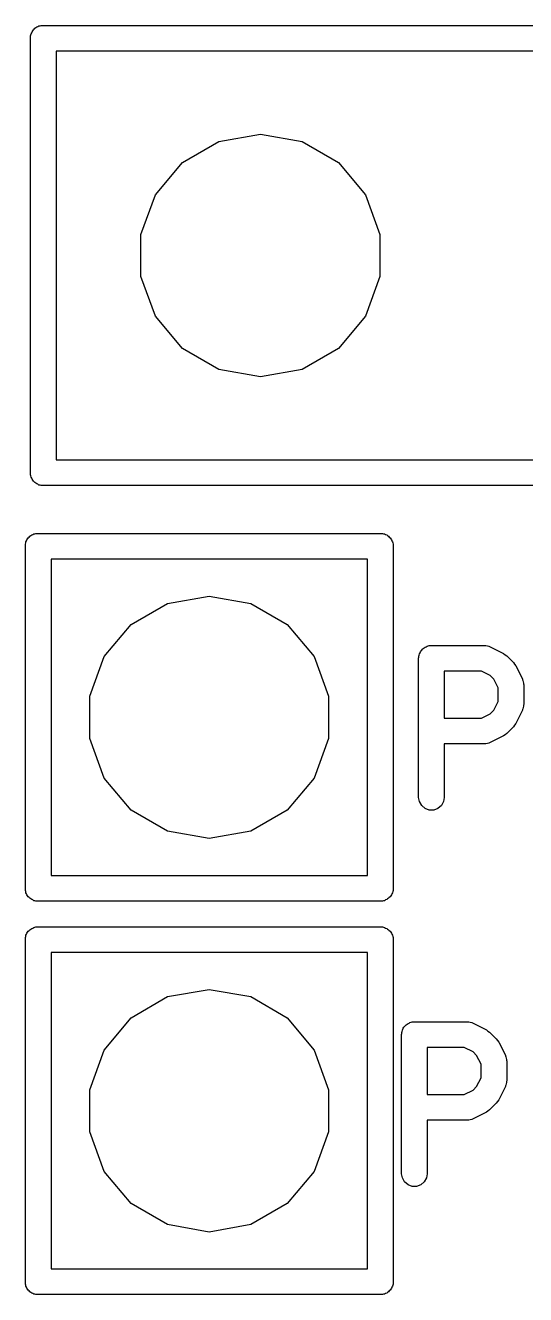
# Model space of a CAD drawing. Extents: x 61 to 195, y -144 to -65.
# Drawn here: x 179.93 to 182.85, y -111.38 to -103.95 of the extents above; entities that cross this region are included whole.
import ezdxf

# ---------------------------------------------------------------- set-up
doc = ezdxf.new("R2010")
doc.units = 0
doc.header["$MEASUREMENT"] = 0
doc.layers.add('BLACK', color=7, linetype='CONTINUOUS')

msp = doc.modelspace()

# ---------------------------------------------------------------- linework, layer by layer
at = {"layer": 'BLACK', "linetype": 'CONTINUOUS'}
for p, q in [((179.955, -104.017), (179.957, -104.011)), ((179.955, -104.023), (179.955, -104.017)), ((179.955, -106.577), (179.955, -104.023)), ((179.957, -104.011), (179.958, -104.004)), ((179.958, -104.004), (179.962, -103.998)), ((179.962, -103.998), (179.964, -103.992)), ((179.964, -103.992), (179.968, -103.987)), ((179.968, -103.987), (179.972, -103.981)), ((179.972, -103.981), (179.977, -103.977)), ((179.977, -103.977), (179.981, -103.972)), ((179.981, -103.972), (179.987, -103.968)), ((179.987, -103.968), (179.992, -103.964)), ((179.992, -103.964), (179.998, -103.962)), ((179.998, -103.962), (180.004, -103.958)), ((180.004, -103.958), (180.011, -103.957)), ((180.011, -103.957), (180.017, -103.955)), ((180.017, -103.955), (180.023, -103.955)), ((180.023, -103.955), (180.023, -103.955)), ((180.023, -103.955), (190.197, -103.955)), ((180.105, -104.105), (180.105, -106.495)), ((190.115, -104.105), (180.105, -104.105)), ((181.057, -104.633), (181.3, -104.591)), ((181.3, -104.591), (181.543, -104.633)), ((180.844, -104.757), (181.057, -104.633)), ((181.543, -104.633), (181.756, -104.757)), ((180.686, -104.945), (180.844, -104.757)), ((181.756, -104.757), (181.914, -104.945)), ((180.601, -105.177), (180.686, -104.945)), ((181.914, -104.945), (181.998, -105.177)), ((180.601, -105.423), (180.601, -105.177)), ((181.998, -105.177), (181.998, -105.423)), ((180.686, -105.655), (180.601, -105.423)), ((181.998, -105.423), (181.914, -105.655)), ((180.844, -105.843), (180.686, -105.655)), ((181.914, -105.655), (181.756, -105.843)), ((181.057, -105.966), (180.844, -105.843)), ((181.756, -105.843), (181.543, -105.966)), ((181.3, -106.009), (181.057, -105.966)), ((181.543, -105.966), (181.3, -106.009)), ((180.105, -106.495), (190.115, -106.495)), ((179.955, -106.583), (179.955, -106.577)), ((179.955, -106.577), (179.955, -106.577)), ((179.957, -106.589), (179.955, -106.583)), ((179.958, -106.596), (179.957, -106.589)), ((179.962, -106.602), (179.958, -106.596)), ((179.964, -106.608), (179.962, -106.602)), ((179.968, -106.613), (179.964, -106.608)), ((179.972, -106.619), (179.968, -106.613)), ((179.977, -106.623), (179.972, -106.619)), ((179.981, -106.628), (179.977, -106.623)), ((179.987, -106.632), (179.981, -106.628)), ((179.992, -106.636), (179.987, -106.632)), ((179.998, -106.638), (179.992, -106.636)), ((180.004, -106.642), (179.998, -106.638)), ((180.011, -106.643), (180.004, -106.642)), ((180.017, -106.645), (180.011, -106.643)), ((180.023, -106.645), (180.017, -106.645)), ((190.197, -106.645), (180.023, -106.645)), ((180.023, -106.645), (180.023, -106.645)), ((179.925, -106.987), (179.927, -106.981)), ((179.925, -106.993), (179.925, -106.987)), ((179.925, -108.987), (179.925, -106.993)), ((179.925, -106.993), (179.925, -106.993)), ((179.927, -106.981), (179.928, -106.974)), ((179.928, -106.974), (179.932, -106.968)), ((179.932, -106.968), (179.934, -106.962)), ((179.934, -106.962), (179.938, -106.957)), ((179.938, -106.957), (179.942, -106.951)), ((179.942, -106.951), (179.947, -106.947)), ((179.947, -106.947), (179.951, -106.942)), ((179.951, -106.942), (179.957, -106.938)), ((179.957, -106.938), (179.962, -106.934)), ((179.962, -106.934), (179.968, -106.932)), ((179.968, -106.932), (179.974, -106.928)), ((179.974, -106.928), (179.981, -106.927)), ((179.981, -106.927), (179.987, -106.925)), ((179.987, -106.925), (179.993, -106.925)), ((179.993, -106.925), (179.993, -106.925)), ((179.993, -106.925), (182.007, -106.925)), ((182.007, -106.925), (182.013, -106.925)), ((182.007, -106.925), (182.007, -106.925)), ((182.013, -106.925), (182.019, -106.927)), ((182.019, -106.927), (182.026, -106.928)), ((182.026, -106.928), (182.032, -106.932)), ((182.032, -106.932), (182.038, -106.934)), ((182.038, -106.934), (182.043, -106.938)), ((182.043, -106.938), (182.049, -106.942)), ((182.049, -106.942), (182.053, -106.947)), ((182.053, -106.947), (182.058, -106.951)), ((182.058, -106.951), (182.062, -106.957)), ((182.062, -106.957), (182.066, -106.962)), ((182.066, -106.962), (182.068, -106.968)), ((182.068, -106.968), (182.072, -106.974)), ((182.072, -106.974), (182.073, -106.981)), ((182.073, -106.981), (182.075, -106.987)), ((182.075, -106.987), (182.075, -106.993)), ((182.075, -106.993), (182.075, -106.993)), ((182.075, -106.993), (182.075, -109.007)), ((180.075, -107.075), (180.075, -108.925)), ((181.925, -107.075), (180.075, -107.075)), ((181.925, -108.925), (181.925, -107.075)), ((180.757, -107.334), (181, -107.291)), ((181, -107.291), (181.243, -107.334)), ((180.544, -107.457), (180.757, -107.334)), ((181.243, -107.334), (181.456, -107.457)), ((180.386, -107.645), (180.544, -107.457)), ((181.456, -107.457), (181.614, -107.645)), ((182.258, -107.594), (182.263, -107.59)), ((182.263, -107.59), (182.269, -107.588)), ((182.269, -107.588), (182.274, -107.584)), ((182.274, -107.584), (182.281, -107.583)), ((182.281, -107.583), (182.287, -107.581)), ((182.287, -107.581), (182.294, -107.581)), ((182.294, -107.581), (182.3, -107.58)), ((182.3, -107.58), (182.61, -107.58)), ((182.61, -107.58), (182.614, -107.581)), ((182.614, -107.581), (182.618, -107.58)), ((182.618, -107.58), (182.627, -107.583)), ((182.627, -107.583), (182.635, -107.584)), ((182.635, -107.584), (182.639, -107.587)), ((182.639, -107.587), (182.643, -107.588)), ((182.643, -107.588), (182.721, -107.627)), ((180.302, -107.877), (180.386, -107.645)), ((181.614, -107.645), (181.698, -107.877)), ((182.225, -107.655), (182.226, -107.648)), ((182.225, -108.468), (182.225, -107.655)), ((182.226, -107.642), (182.228, -107.636)), ((182.226, -107.648), (182.226, -107.642)), ((182.228, -107.636), (182.23, -107.629)), ((182.23, -107.629), (182.233, -107.624)), ((182.233, -107.624), (182.235, -107.617)), ((182.235, -107.617), (182.239, -107.612)), ((182.239, -107.612), (182.243, -107.607)), ((182.243, -107.607), (182.248, -107.602)), ((182.248, -107.602), (182.252, -107.597)), ((182.252, -107.597), (182.258, -107.594)), ((182.721, -107.627), (182.73, -107.634)), ((182.73, -107.634), (182.74, -107.641)), ((182.74, -107.641), (182.779, -107.679)), ((182.375, -107.73), (182.375, -108.006)), ((182.592, -107.73), (182.375, -107.73)), ((182.643, -107.755), (182.592, -107.73)), ((182.779, -107.679), (182.786, -107.689)), ((182.786, -107.689), (182.793, -107.699)), ((182.793, -107.699), (182.832, -107.776)), ((182.664, -107.777), (182.643, -107.755)), ((182.69, -107.827), (182.664, -107.777)), ((182.832, -107.776), (182.833, -107.78)), ((182.833, -107.78), (182.835, -107.784)), ((182.835, -107.784), (182.837, -107.793)), ((182.837, -107.793), (182.839, -107.801)), ((182.839, -107.801), (182.839, -107.805)), ((182.839, -107.805), (182.84, -107.81)), ((182.84, -107.81), (182.84, -107.926)), ((180.302, -108.123), (180.302, -107.877)), ((181.698, -107.877), (181.698, -108.123)), ((182.69, -107.908), (182.69, -107.827)), ((182.643, -107.98), (182.664, -107.959)), ((182.664, -107.959), (182.69, -107.908)), ((182.832, -107.959), (182.793, -108.037)), ((182.833, -107.955), (182.832, -107.959)), ((182.835, -107.951), (182.833, -107.955)), ((182.837, -107.943), (182.835, -107.951)), ((182.839, -107.934), (182.837, -107.943)), ((182.84, -107.926), (182.839, -107.93)), ((182.839, -107.93), (182.839, -107.934)), ((182.375, -108.006), (182.592, -108.006)), ((182.592, -108.006), (182.643, -107.98)), ((182.721, -108.109), (182.643, -108.148)), ((182.73, -108.102), (182.721, -108.109)), ((182.74, -108.095), (182.73, -108.102)), ((182.779, -108.056), (182.74, -108.095)), ((182.786, -108.046), (182.779, -108.056)), ((182.793, -108.037), (182.786, -108.046)), ((180.386, -108.355), (180.302, -108.123)), ((181.698, -108.123), (181.614, -108.355)), ((182.61, -108.156), (182.375, -108.156)), ((182.375, -108.156), (182.375, -108.468)), ((182.614, -108.155), (182.61, -108.156)), ((182.618, -108.155), (182.614, -108.155)), ((182.627, -108.153), (182.618, -108.155)), ((182.635, -108.151), (182.627, -108.153)), ((182.639, -108.149), (182.635, -108.151)), ((182.643, -108.148), (182.639, -108.149)), ((180.544, -108.543), (180.386, -108.355)), ((181.614, -108.355), (181.456, -108.543)), ((182.23, -108.493), (182.225, -108.468)), ((182.375, -108.468), (182.371, -108.493)), ((180.757, -108.666), (180.544, -108.543)), ((181.456, -108.543), (181.243, -108.666)), ((182.243, -108.516), (182.23, -108.493)), ((182.263, -108.533), (182.243, -108.516)), ((182.287, -108.542), (182.263, -108.533)), ((182.313, -108.542), (182.287, -108.542)), ((182.338, -108.533), (182.313, -108.542)), ((182.358, -108.516), (182.338, -108.533)), ((182.371, -108.493), (182.358, -108.516)), ((181, -108.709), (180.757, -108.666)), ((181.243, -108.666), (181, -108.709)), ((180.075, -108.925), (181.925, -108.925)), ((179.925, -109.013), (179.925, -108.987)), ((179.927, -109.019), (179.925, -109.013)), ((179.928, -109.026), (179.927, -109.019)), ((179.932, -109.032), (179.928, -109.026)), ((179.934, -109.038), (179.932, -109.032)), ((179.938, -109.043), (179.934, -109.038)), ((179.942, -109.049), (179.938, -109.043)), ((179.947, -109.053), (179.942, -109.049)), ((179.951, -109.058), (179.947, -109.053)), ((179.957, -109.062), (179.951, -109.058)), ((179.962, -109.066), (179.957, -109.062)), ((179.968, -109.068), (179.962, -109.066)), ((179.974, -109.072), (179.968, -109.068)), ((179.981, -109.073), (179.974, -109.072)), ((179.987, -109.075), (179.981, -109.073)), ((182.019, -109.073), (182.013, -109.075)), ((182.026, -109.072), (182.019, -109.073)), ((182.032, -109.068), (182.026, -109.072)), ((182.038, -109.066), (182.032, -109.068)), ((182.043, -109.062), (182.038, -109.066)), ((182.049, -109.058), (182.043, -109.062)), ((182.053, -109.053), (182.049, -109.058)), ((182.058, -109.049), (182.053, -109.053)), ((182.062, -109.043), (182.058, -109.049)), ((182.066, -109.038), (182.062, -109.043)), ((182.068, -109.032), (182.066, -109.038)), ((182.072, -109.026), (182.068, -109.032)), ((182.073, -109.019), (182.072, -109.026)), ((182.075, -109.013), (182.073, -109.019)), ((182.075, -109.007), (182.075, -109.007)), ((182.075, -109.007), (182.075, -109.013)), ((179.993, -109.075), (179.987, -109.075)), ((182.007, -109.075), (179.993, -109.075)), ((179.993, -109.075), (179.993, -109.075)), ((182.013, -109.075), (182.007, -109.075)), ((182.007, -109.075), (182.007, -109.075)), ((179.925, -109.287), (179.927, -109.281)), ((179.925, -109.293), (179.925, -109.287)), ((179.925, -111.287), (179.925, -109.293)), ((179.925, -109.293), (179.925, -109.293)), ((179.927, -109.281), (179.928, -109.274)), ((179.928, -109.274), (179.932, -109.268)), ((179.932, -109.268), (179.934, -109.262)), ((179.934, -109.262), (179.938, -109.257)), ((179.938, -109.257), (179.942, -109.251)), ((179.942, -109.251), (179.947, -109.247)), ((179.947, -109.247), (179.951, -109.242)), ((179.951, -109.242), (179.957, -109.238)), ((179.957, -109.238), (179.962, -109.234)), ((179.962, -109.234), (179.968, -109.232)), ((179.968, -109.232), (179.974, -109.228)), ((179.974, -109.228), (179.981, -109.227)), ((179.981, -109.227), (179.987, -109.225)), ((179.987, -109.225), (179.993, -109.225)), ((179.993, -109.225), (179.993, -109.225)), ((179.993, -109.225), (182.007, -109.225)), ((182.007, -109.225), (182.013, -109.225)), ((182.007, -109.225), (182.007, -109.225)), ((182.013, -109.225), (182.019, -109.227)), ((182.019, -109.227), (182.026, -109.228)), ((182.026, -109.228), (182.032, -109.232)), ((182.032, -109.232), (182.038, -109.234)), ((182.038, -109.234), (182.043, -109.238)), ((182.043, -109.238), (182.049, -109.242)), ((182.049, -109.242), (182.053, -109.247)), ((182.053, -109.247), (182.058, -109.251)), ((182.058, -109.251), (182.062, -109.257)), ((182.062, -109.257), (182.066, -109.262)), ((182.066, -109.262), (182.068, -109.268)), ((182.068, -109.268), (182.072, -109.274)), ((182.072, -109.274), (182.073, -109.281)), ((182.073, -109.281), (182.075, -109.287)), ((182.075, -109.287), (182.075, -109.293)), ((182.075, -109.293), (182.075, -109.293)), ((182.075, -109.293), (182.075, -111.307)), ((180.075, -109.375), (180.075, -111.225)), ((181.925, -109.375), (180.075, -109.375)), ((181.925, -111.225), (181.925, -109.375)), ((180.757, -109.633), (181, -109.591)), ((181, -109.591), (181.243, -109.633)), ((180.544, -109.757), (180.757, -109.633)), ((181.243, -109.633), (181.456, -109.757)), ((180.386, -109.945), (180.544, -109.757)), ((181.456, -109.757), (181.614, -109.945)), ((182.135, -109.817), (182.139, -109.812)), ((182.139, -109.812), (182.143, -109.807)), ((182.143, -109.807), (182.148, -109.802)), ((182.148, -109.802), (182.152, -109.797)), ((182.152, -109.797), (182.158, -109.794)), ((182.158, -109.794), (182.163, -109.79)), ((182.163, -109.79), (182.169, -109.788)), ((182.169, -109.788), (182.174, -109.784)), ((182.174, -109.784), (182.181, -109.783)), ((182.181, -109.783), (182.187, -109.781)), ((182.187, -109.781), (182.194, -109.781)), ((182.194, -109.781), (182.2, -109.78)), ((182.2, -109.78), (182.51, -109.78)), ((182.51, -109.78), (182.514, -109.781)), ((182.514, -109.781), (182.518, -109.78)), ((182.518, -109.78), (182.527, -109.783)), ((182.527, -109.783), (182.535, -109.784)), ((182.535, -109.784), (182.539, -109.787)), ((182.539, -109.787), (182.543, -109.788)), ((182.543, -109.788), (182.621, -109.827)), ((182.125, -109.855), (182.126, -109.848)), ((182.125, -110.668), (182.125, -109.855)), ((182.126, -109.842), (182.128, -109.836)), ((182.126, -109.848), (182.126, -109.842)), ((182.128, -109.836), (182.13, -109.829)), ((182.13, -109.829), (182.133, -109.824)), ((182.133, -109.824), (182.135, -109.817)), ((182.621, -109.827), (182.63, -109.834)), ((182.63, -109.834), (182.64, -109.841)), ((182.64, -109.841), (182.679, -109.879)), ((182.679, -109.879), (182.686, -109.889)), ((182.686, -109.889), (182.693, -109.899)), ((180.302, -110.177), (180.386, -109.945)), ((181.614, -109.945), (181.698, -110.177)), ((182.275, -109.93), (182.275, -110.206)), ((182.492, -109.93), (182.275, -109.93)), ((182.543, -109.955), (182.492, -109.93)), ((182.564, -109.977), (182.543, -109.955)), ((182.693, -109.899), (182.732, -109.976)), ((182.59, -110.027), (182.564, -109.977)), ((182.59, -110.108), (182.59, -110.027)), ((182.732, -109.976), (182.733, -109.98)), ((182.733, -109.98), (182.735, -109.984)), ((182.735, -109.984), (182.737, -109.993)), ((182.737, -109.993), (182.739, -110.001)), ((182.739, -110.001), (182.739, -110.005)), ((182.739, -110.005), (182.74, -110.01)), ((182.74, -110.01), (182.74, -110.126)), ((182.564, -110.159), (182.59, -110.108)), ((180.302, -110.423), (180.302, -110.177)), ((181.698, -110.177), (181.698, -110.423)), ((182.492, -110.206), (182.543, -110.18)), ((182.543, -110.18), (182.564, -110.159)), ((182.732, -110.159), (182.693, -110.237)), ((182.733, -110.155), (182.732, -110.159)), ((182.735, -110.151), (182.733, -110.155)), ((182.737, -110.143), (182.735, -110.151)), ((182.739, -110.134), (182.737, -110.143)), ((182.74, -110.126), (182.739, -110.13)), ((182.739, -110.13), (182.739, -110.134)), ((182.275, -110.206), (182.492, -110.206)), ((182.679, -110.256), (182.64, -110.295)), ((182.686, -110.246), (182.679, -110.256)), ((182.693, -110.237), (182.686, -110.246)), ((182.621, -110.309), (182.543, -110.348)), ((182.63, -110.302), (182.621, -110.309)), ((182.64, -110.295), (182.63, -110.302)), ((182.51, -110.356), (182.275, -110.356)), ((182.275, -110.356), (182.275, -110.668)), ((182.514, -110.355), (182.51, -110.356)), ((182.518, -110.355), (182.514, -110.355)), ((182.527, -110.353), (182.518, -110.355)), ((182.535, -110.351), (182.527, -110.353)), ((182.539, -110.349), (182.535, -110.351)), ((182.543, -110.348), (182.539, -110.349)), ((180.386, -110.655), (180.302, -110.423)), ((181.698, -110.423), (181.614, -110.655)), ((180.544, -110.843), (180.386, -110.655)), ((181.614, -110.655), (181.456, -110.843)), ((182.13, -110.693), (182.125, -110.668)), ((182.143, -110.716), (182.13, -110.693)), ((182.271, -110.693), (182.258, -110.716)), ((182.275, -110.668), (182.271, -110.693)), ((182.163, -110.733), (182.143, -110.716)), ((182.187, -110.742), (182.163, -110.733)), ((182.213, -110.742), (182.187, -110.742)), ((182.238, -110.733), (182.213, -110.742)), ((182.258, -110.716), (182.238, -110.733)), ((180.757, -110.966), (180.544, -110.843)), ((181.456, -110.843), (181.243, -110.966)), ((181, -111.009), (180.757, -110.966)), ((181.243, -110.966), (181, -111.009)), ((180.075, -111.225), (181.925, -111.225)), ((179.925, -111.313), (179.925, -111.287)), ((179.927, -111.319), (179.925, -111.313)), ((179.928, -111.326), (179.927, -111.319)), ((179.932, -111.332), (179.928, -111.326)), ((179.934, -111.338), (179.932, -111.332)), ((179.938, -111.343), (179.934, -111.338)), ((179.942, -111.349), (179.938, -111.343)), ((179.947, -111.353), (179.942, -111.349)), ((179.951, -111.358), (179.947, -111.353)), ((179.957, -111.362), (179.951, -111.358)), ((179.962, -111.366), (179.957, -111.362)), ((179.968, -111.368), (179.962, -111.366)), ((179.974, -111.372), (179.968, -111.368)), ((179.981, -111.373), (179.974, -111.372)), ((179.987, -111.375), (179.981, -111.373)), ((182.019, -111.373), (182.013, -111.375)), ((182.026, -111.372), (182.019, -111.373)), ((182.032, -111.368), (182.026, -111.372)), ((182.038, -111.366), (182.032, -111.368)), ((182.043, -111.362), (182.038, -111.366)), ((182.049, -111.358), (182.043, -111.362)), ((182.053, -111.353), (182.049, -111.358)), ((182.058, -111.349), (182.053, -111.353)), ((182.062, -111.343), (182.058, -111.349)), ((182.066, -111.338), (182.062, -111.343)), ((182.068, -111.332), (182.066, -111.338)), ((182.072, -111.326), (182.068, -111.332)), ((182.073, -111.319), (182.072, -111.326)), ((182.075, -111.313), (182.073, -111.319)), ((182.075, -111.307), (182.075, -111.307)), ((182.075, -111.307), (182.075, -111.313)), ((179.993, -111.375), (179.987, -111.375)), ((182.007, -111.375), (179.993, -111.375)), ((179.993, -111.375), (179.993, -111.375)), ((182.013, -111.375), (182.007, -111.375)), ((182.007, -111.375), (182.007, -111.375))]:
    msp.add_line(p, q, dxfattribs=at)

doc.saveas('drawing.dxf')
